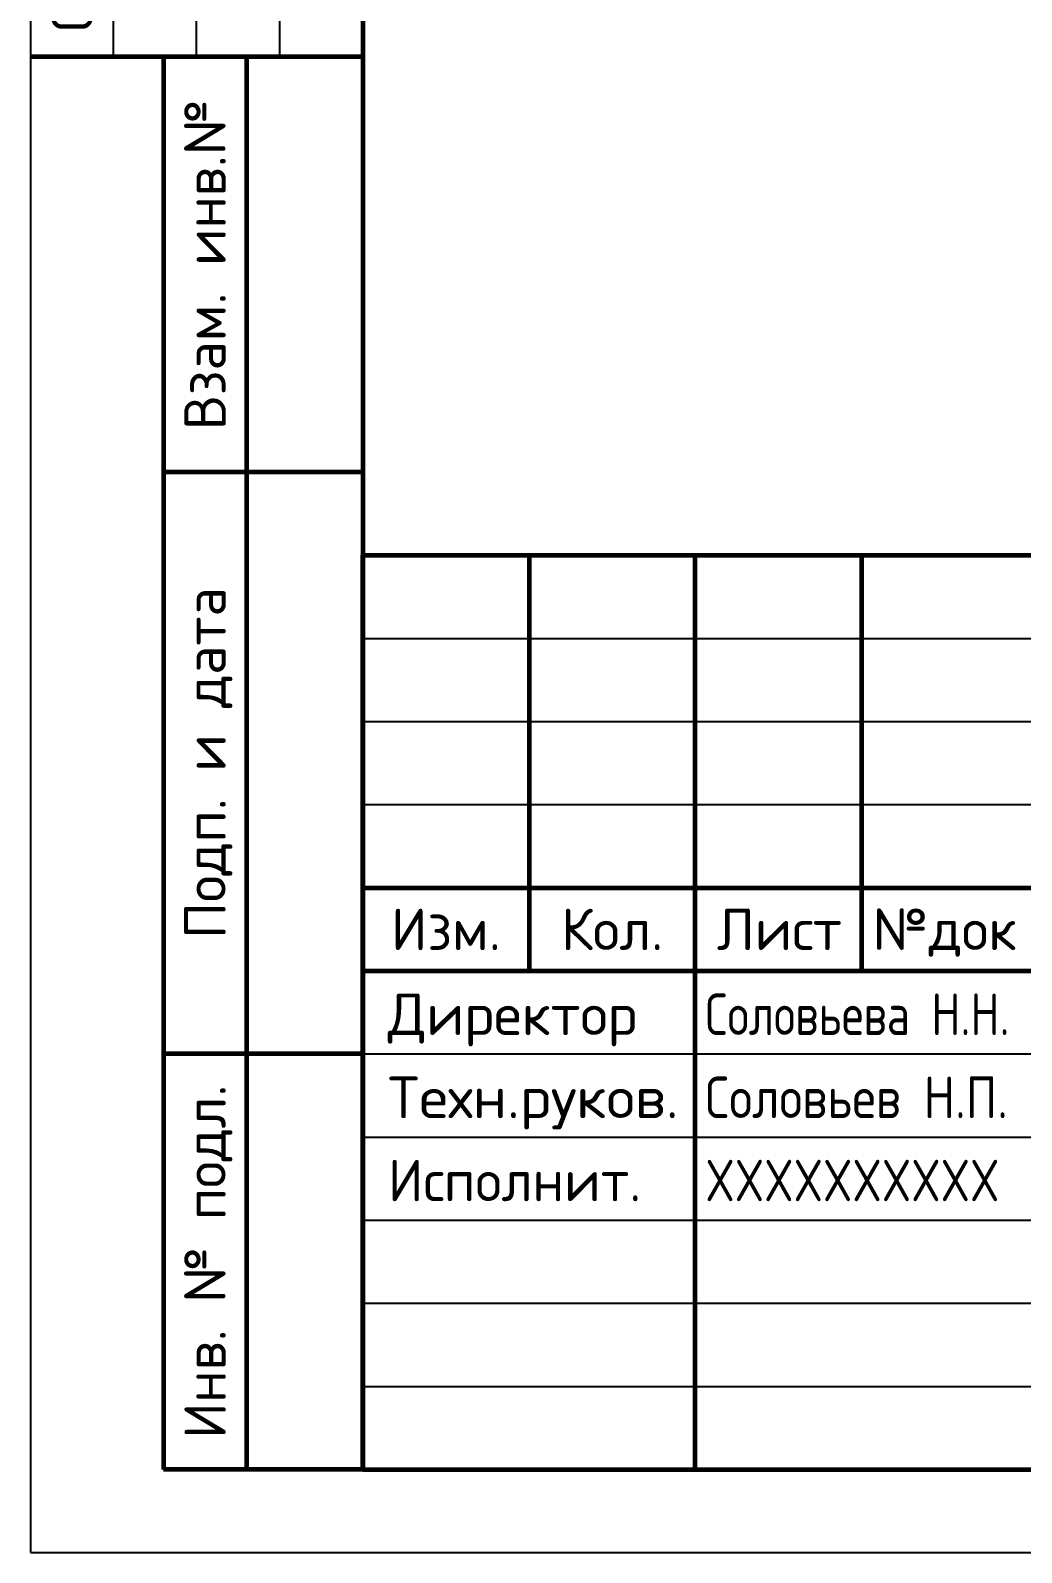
# Paper-space layout 'A4 Ф3' of a CAD drawing. Header units: millimetres. Extents: x 1 to 211, y 1 to 298.
# Drawn here: x 1 to 60.6, y 1 to 92.6 of the extents above; entities that cross this region are included whole.
import ezdxf
from ezdxf.enums import TextEntityAlignment as Align

# ---------------------------------------------------------------- set-up
doc = ezdxf.new("R2010")
doc.units = ezdxf.units.MM
doc.layers.add('FORMAT', color=7, linetype='Continuous')
doc.styles.add('ISOSPEUR', font='isocpeur.ttf')

# ---------------------------------------------------------------- blocks, each defined once
blk = doc.blocks.new('СОГЛАСОВАНИЕ')
at = {"layer": 'FORMAT', "linetype": 'Continuous', "lineweight": 25}
for p, q in [((0, 65.005), (-20, 65.005)), ((-15, 0), (-15, 65.005)), ((-10, 0), (-10, 65.005)), ((-5, 0), (-5, 65.005)), ((0, 55.005), (-15, 55.005)), ((0, 40.005), (-15, 40.005)), ((0, 20.005), (-15, 20.005))]:
    blk.add_line(p, q, dxfattribs=at)
at = {"layer": 'FORMAT', "linetype": 'Continuous', "lineweight": 60}
blk.add_line((0, 0), (-20, 0), dxfattribs=at)
at = {"layer": 'FORMAT', "linetype": 'Continuous', "style": 'ISOSPEUR'}
blk.add_text('Согласовано', height=2.5, rotation=90, dxfattribs=at).set_placement((-17.5, 1.5), align=Align.MIDDLE_LEFT)
blk = doc.blocks.new('ОСНОВН_Л1_Ф3_ГОСТ')
at = {"layer": 'FORMAT', "linetype": 'Continuous', "lineweight": 60}
for p, q in [((-185, 55), (0, 55)), ((-185, 0), (-185, 55)), ((-175, 55), (-175, 30)), ((-165, 0), (-165, 55)), ((-155, 55), (-155, 30)), ((-185, 35), (-120, 35)), ((-185, 30), (-120, 30))]:
    blk.add_line(p, q, dxfattribs=at)
at = {"layer": 'FORMAT', "linetype": 'Continuous', "lineweight": 25}
for p, q in [((-185, 50), (-120, 50)), ((-185, 45), (-120, 45)), ((-185, 40), (-120, 40)), ((-185, 25), (-120, 25)), ((-185, 20), (-120, 20)), ((-185, 15), (-120, 15)), ((-185, 10), (-120, 10)), ((-185, 5), (-120, 5))]:
    blk.add_line(p, q, dxfattribs=at)
at = {"layer": 'FORMAT', "lineweight": 25, "ltscale": 100}
blk.add_lwpolyline([(-185, 0), (0, 0), (0, 55)], dxfattribs=at)
at = {"layer": 'FORMAT', "linetype": 'Continuous', "style": 'ISOSPEUR'}
for s, p in [('Изм.', (-180, 32.5)), ('Кол.', (-170, 32.5)), ('Лист', (-159.943, 32.5)), ('№док', (-150, 32.5))]:
    blk.add_text(s, height=2.5, dxfattribs=at).set_placement(p, align=Align.MIDDLE_CENTER)
for s, p, p2 in [('Директор', (-183.5, 26.138), (-168.5, 26.138)), ('Техн.руков.', (-183.5, 21.138), (-166, 21.138)), ('Исполнит.', (-183.5, 16.138), (-168.25, 16.138))]:
    blk.add_text(s, height=2.5, dxfattribs=at).set_placement(p, p2, align=Align.FIT)
at = {"layer": 'FORMAT', "ltscale": 100, "style": 'ISOSPEUR'}
for s, width, p, p2 in [('Соловьева Н.Н.', 0.795547, (-164.398, 26.138), (-146.1, 26.138)), ('Соловьев Н.П.', 0.866679, (-164.398, 21.138), (-146.197, 21.138))]:
    blk.add_text(s, height=2.5, dxfattribs=dict(at, width=width)).set_placement(p, p2, align=Align.FIT)
at = {"layer": 'FORMAT', "linetype": 'Continuous', "style": 'ISOSPEUR', "width": 0.786307}
blk.add_text('XXXXXXXXXX', height=2.5, dxfattribs=at).set_placement((-164.398, 16.138), (-146.706, 16.138), align=Align.FIT)

psp = doc.layouts.new('A4 Ф3')

# ---------------------------------------------------------------- linework, layer by layer
at = {"layer": 'FORMAT', "linetype": 'Continuous', "lineweight": 60}
for p, q in [((9, 91), (9, 6)), ((21, 91), (9, 91)), ((14, 91), (14, 6)), ((21, 66), (9, 66)), ((21, 6), (21, 61)), ((21, 6), (21, 61)), ((21, 31), (9, 31)), ((21, 6), (9, 6))]:
    psp.add_line(p, q, dxfattribs=at)
at = {"layer": 'FORMAT', "linetype": 'Continuous', "lineweight": 25}
psp.add_lwpolyline([(1, 1), (211, 1), (211, 298), (1, 298)], close=True, dxfattribs=at)
at = {"layer": 'FORMAT', "linetype": 'Continuous', "lineweight": 60}
psp.add_lwpolyline([(21, 6), (206, 6), (206, 293), (21, 293)], close=True, dxfattribs=at)

# ---------------------------------------------------------------- block references
at = {"layer": 'FORMAT', "linetype": 'Continuous'}
psp.add_blockref('СОГЛАСОВАНИЕ', (21, 91), dxfattribs=at)
at = {"layer": 'FORMAT'}
psp.add_blockref('ОСНОВН_Л1_Ф3_ГОСТ', (206, 6), dxfattribs=at)

# ---------------------------------------------------------------- texts
at = {"layer": 'FORMAT', "linetype": 'Continuous', "style": 'ISOSPEUR'}
for s, p in [('Взам. инв.№', (11.5, 78.5)), ('Подп. и дата', (11.5, 48.5)), ('Инв. № подл.', (11.5, 18.5))]:
    psp.add_text(s, height=2.5, rotation=90, dxfattribs=at).set_placement(p, align=Align.MIDDLE_CENTER)

doc.saveas('drawing.dxf')
